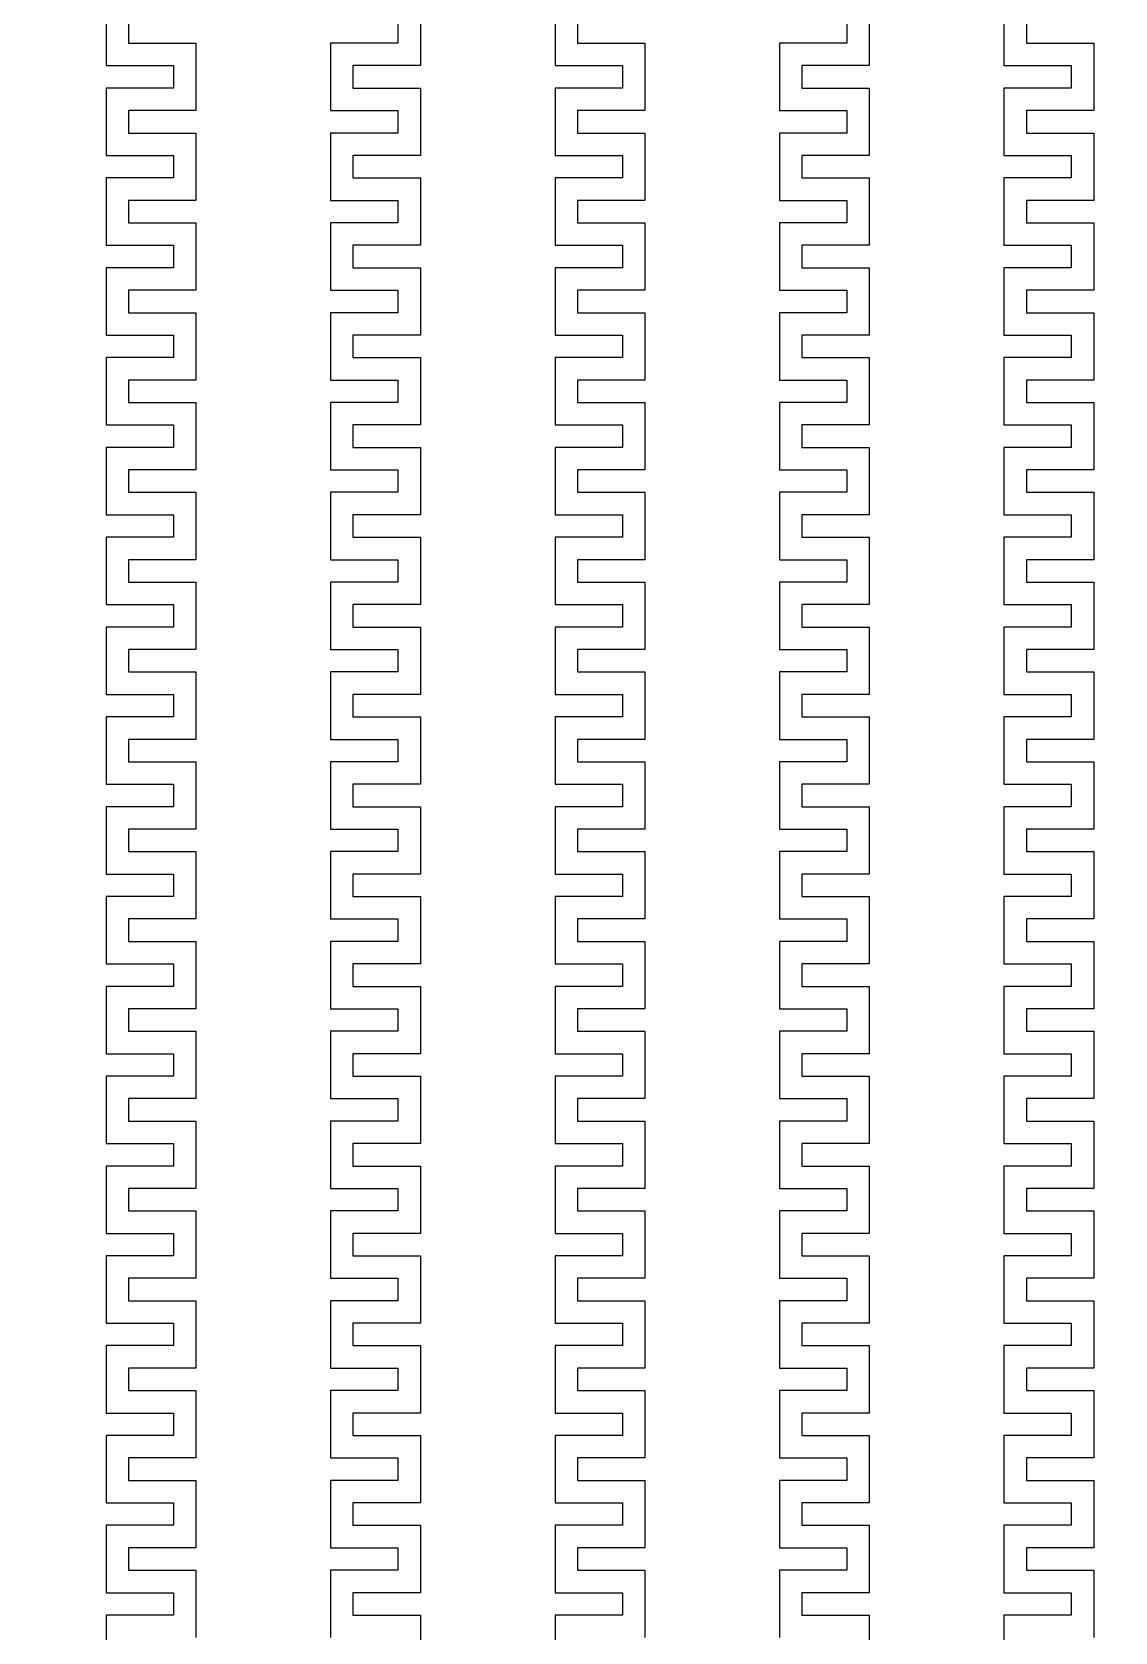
# Model space of a CAD drawing. Extents: x 4629 to 54629, y 4377 to 54377.
# Drawn here: x 23602 to 24808, y 23571 to 25352 of the extents above; entities that cross this region are included whole.
import ezdxf

# ---------------------------------------------------------------- set-up
doc = ezdxf.new("R2010")
doc.units = 13
doc.layers.add('CLEAR', color=140, linetype='Continuous')
doc.layers.add('OPAQUE', color=10, linetype='Continuous')

msp = doc.modelspace()

# ---------------------------------------------------------------- linework, layer by layer
at = {"layer": 'CLEAR'}
for p, q in [((23684.1, 25389.9), (23684.1, 25314.9)), ((24034.1, 25389.9), (24034.1, 25314.9)), ((24184.1, 25389.9), (24184.1, 25314.9)), ((24534.1, 25389.9), (24534.1, 25314.9)), ((24684.1, 25389.9), (24684.1, 25314.9)), ((23709.1, 25364.9), (23709.1, 25339.9)), ((24009.1, 25364.9), (24009.1, 25339.9)), ((24209.1, 25364.9), (24209.1, 25339.9)), ((24509.1, 25364.9), (24509.1, 25339.9)), ((24709.1, 25364.9), (24709.1, 25339.9)), ((23709.1, 25339.9), (23784.1, 25339.9)), ((23784.1, 25339.9), (23784.1, 25264.9)), ((24009.1, 25339.9), (23934.1, 25339.9)), ((23934.1, 25339.9), (23934.1, 25264.9)), ((24209.1, 25339.9), (24284.1, 25339.9)), ((24284.1, 25339.9), (24284.1, 25264.9)), ((24509.1, 25339.9), (24434.1, 25339.9)), ((24434.1, 25339.9), (24434.1, 25264.9)), ((24709.1, 25339.9), (24784.1, 25339.9)), ((24784.1, 25339.9), (24784.1, 25264.9)), ((23684.1, 25314.9), (23759.1, 25314.9)), ((23759.1, 25314.9), (23759.1, 25289.9)), ((24034.1, 25314.9), (23959.1, 25314.9)), ((23959.1, 25314.9), (23959.1, 25289.9)), ((24184.1, 25314.9), (24259.1, 25314.9)), ((24259.1, 25314.9), (24259.1, 25289.9)), ((24534.1, 25314.9), (24459.1, 25314.9)), ((24459.1, 25314.9), (24459.1, 25289.9)), ((24684.1, 25314.9), (24759.1, 25314.9)), ((24759.1, 25314.9), (24759.1, 25289.9)), ((23759.1, 25289.9), (23684.1, 25289.9)), ((23684.1, 25289.9), (23684.1, 25214.9)), ((23959.1, 25289.9), (24034.1, 25289.9)), ((24034.1, 25289.9), (24034.1, 25214.9)), ((24259.1, 25289.9), (24184.1, 25289.9)), ((24184.1, 25289.9), (24184.1, 25214.9)), ((24459.1, 25289.9), (24534.1, 25289.9)), ((24534.1, 25289.9), (24534.1, 25214.9)), ((24759.1, 25289.9), (24684.1, 25289.9)), ((24684.1, 25289.9), (24684.1, 25214.9)), ((23784.1, 25264.9), (23709.1, 25264.9)), ((23709.1, 25264.9), (23709.1, 25239.9)), ((23934.1, 25264.9), (24009.1, 25264.9)), ((24009.1, 25264.9), (24009.1, 25239.9)), ((24284.1, 25264.9), (24209.1, 25264.9)), ((24209.1, 25264.9), (24209.1, 25239.9)), ((24434.1, 25264.9), (24509.1, 25264.9)), ((24509.1, 25264.9), (24509.1, 25239.9)), ((24784.1, 25264.9), (24709.1, 25264.9)), ((24709.1, 25264.9), (24709.1, 25239.9)), ((23709.1, 25239.9), (23784.1, 25239.9)), ((23784.1, 25239.9), (23784.1, 25164.9)), ((24009.1, 25239.9), (23934.1, 25239.9)), ((23934.1, 25239.9), (23934.1, 25164.9)), ((24209.1, 25239.9), (24284.1, 25239.9)), ((24284.1, 25239.9), (24284.1, 25164.9)), ((24509.1, 25239.9), (24434.1, 25239.9)), ((24434.1, 25239.9), (24434.1, 25164.9)), ((24709.1, 25239.9), (24784.1, 25239.9)), ((24784.1, 25239.9), (24784.1, 25164.9)), ((23684.1, 25214.9), (23759.1, 25214.9)), ((23759.1, 25214.9), (23759.1, 25189.9)), ((24034.1, 25214.9), (23959.1, 25214.9)), ((23959.1, 25214.9), (23959.1, 25189.9)), ((24184.1, 25214.9), (24259.1, 25214.9)), ((24259.1, 25214.9), (24259.1, 25189.9)), ((24534.1, 25214.9), (24459.1, 25214.9)), ((24459.1, 25214.9), (24459.1, 25189.9)), ((24684.1, 25214.9), (24759.1, 25214.9)), ((24759.1, 25214.9), (24759.1, 25189.9)), ((23759.1, 25189.9), (23684.1, 25189.9)), ((23684.1, 25189.9), (23684.1, 25114.9)), ((23959.1, 25189.9), (24034.1, 25189.9)), ((24034.1, 25189.9), (24034.1, 25114.9)), ((24259.1, 25189.9), (24184.1, 25189.9)), ((24184.1, 25189.9), (24184.1, 25114.9)), ((24459.1, 25189.9), (24534.1, 25189.9)), ((24534.1, 25189.9), (24534.1, 25114.9)), ((24759.1, 25189.9), (24684.1, 25189.9)), ((24684.1, 25189.9), (24684.1, 25114.9)), ((23784.1, 25164.9), (23709.1, 25164.9)), ((23709.1, 25164.9), (23709.1, 25139.9)), ((23934.1, 25164.9), (24009.1, 25164.9)), ((24009.1, 25164.9), (24009.1, 25139.9)), ((24284.1, 25164.9), (24209.1, 25164.9)), ((24209.1, 25164.9), (24209.1, 25139.9)), ((24434.1, 25164.9), (24509.1, 25164.9)), ((24509.1, 25164.9), (24509.1, 25139.9)), ((24784.1, 25164.9), (24709.1, 25164.9)), ((24709.1, 25164.9), (24709.1, 25139.9)), ((23709.1, 25139.9), (23784.1, 25139.9)), ((23784.1, 25139.9), (23784.1, 25064.9)), ((24009.1, 25139.9), (23934.1, 25139.9)), ((23934.1, 25139.9), (23934.1, 25064.9)), ((24209.1, 25139.9), (24284.1, 25139.9)), ((24284.1, 25139.9), (24284.1, 25064.9)), ((24509.1, 25139.9), (24434.1, 25139.9)), ((24434.1, 25139.9), (24434.1, 25064.9)), ((24709.1, 25139.9), (24784.1, 25139.9)), ((24784.1, 25139.9), (24784.1, 25064.9)), ((23684.1, 25114.9), (23759.1, 25114.9)), ((23759.1, 25114.9), (23759.1, 25089.9)), ((24034.1, 25114.9), (23959.1, 25114.9)), ((23959.1, 25114.9), (23959.1, 25089.9)), ((24184.1, 25114.9), (24259.1, 25114.9)), ((24259.1, 25114.9), (24259.1, 25089.9)), ((24534.1, 25114.9), (24459.1, 25114.9)), ((24459.1, 25114.9), (24459.1, 25089.9)), ((24684.1, 25114.9), (24759.1, 25114.9)), ((24759.1, 25114.9), (24759.1, 25089.9)), ((23759.1, 25089.9), (23684.1, 25089.9)), ((23684.1, 25089.9), (23684.1, 25014.9)), ((23959.1, 25089.9), (24034.1, 25089.9)), ((24034.1, 25089.9), (24034.1, 25014.9)), ((24259.1, 25089.9), (24184.1, 25089.9)), ((24184.1, 25089.9), (24184.1, 25014.9)), ((24459.1, 25089.9), (24534.1, 25089.9)), ((24534.1, 25089.9), (24534.1, 25014.9)), ((24759.1, 25089.9), (24684.1, 25089.9)), ((24684.1, 25089.9), (24684.1, 25014.9)), ((23784.1, 25064.9), (23709.1, 25064.9)), ((23709.1, 25064.9), (23709.1, 25039.9)), ((23934.1, 25064.9), (24009.1, 25064.9)), ((24009.1, 25064.9), (24009.1, 25039.9)), ((24284.1, 25064.9), (24209.1, 25064.9)), ((24209.1, 25064.9), (24209.1, 25039.9)), ((24434.1, 25064.9), (24509.1, 25064.9)), ((24509.1, 25064.9), (24509.1, 25039.9)), ((24784.1, 25064.9), (24709.1, 25064.9)), ((24709.1, 25064.9), (24709.1, 25039.9)), ((23709.1, 25039.9), (23784.1, 25039.9)), ((23784.1, 25039.9), (23784.1, 24964.9)), ((24009.1, 25039.9), (23934.1, 25039.9)), ((23934.1, 25039.9), (23934.1, 24964.9)), ((24209.1, 25039.9), (24284.1, 25039.9)), ((24284.1, 25039.9), (24284.1, 24964.9)), ((24509.1, 25039.9), (24434.1, 25039.9)), ((24434.1, 25039.9), (24434.1, 24964.9)), ((24709.1, 25039.9), (24784.1, 25039.9)), ((24784.1, 25039.9), (24784.1, 24964.9)), ((23684.1, 25014.9), (23759.1, 25014.9)), ((23759.1, 25014.9), (23759.1, 24989.9)), ((24034.1, 25014.9), (23959.1, 25014.9)), ((23959.1, 25014.9), (23959.1, 24989.9)), ((24184.1, 25014.9), (24259.1, 25014.9)), ((24259.1, 25014.9), (24259.1, 24989.9)), ((24534.1, 25014.9), (24459.1, 25014.9)), ((24459.1, 25014.9), (24459.1, 24989.9)), ((24684.1, 25014.9), (24759.1, 25014.9)), ((24759.1, 25014.9), (24759.1, 24989.9)), ((23759.1, 24989.9), (23684.1, 24989.9)), ((23684.1, 24989.9), (23684.1, 24914.9)), ((23959.1, 24989.9), (24034.1, 24989.9)), ((24034.1, 24989.9), (24034.1, 24914.9)), ((24259.1, 24989.9), (24184.1, 24989.9)), ((24184.1, 24989.9), (24184.1, 24914.9)), ((24459.1, 24989.9), (24534.1, 24989.9)), ((24534.1, 24989.9), (24534.1, 24914.9)), ((24759.1, 24989.9), (24684.1, 24989.9)), ((24684.1, 24989.9), (24684.1, 24914.9)), ((23784.1, 24964.9), (23709.1, 24964.9)), ((23709.1, 24964.9), (23709.1, 24939.9)), ((23934.1, 24964.9), (24009.1, 24964.9)), ((24009.1, 24964.9), (24009.1, 24939.9)), ((24284.1, 24964.9), (24209.1, 24964.9)), ((24209.1, 24964.9), (24209.1, 24939.9)), ((24434.1, 24964.9), (24509.1, 24964.9)), ((24509.1, 24964.9), (24509.1, 24939.9)), ((24784.1, 24964.9), (24709.1, 24964.9)), ((24709.1, 24964.9), (24709.1, 24939.9)), ((23709.1, 24939.9), (23784.1, 24939.9)), ((23784.1, 24939.9), (23784.1, 24864.9)), ((24009.1, 24939.9), (23934.1, 24939.9)), ((23934.1, 24939.9), (23934.1, 24864.9)), ((24209.1, 24939.9), (24284.1, 24939.9)), ((24284.1, 24939.9), (24284.1, 24864.9)), ((24509.1, 24939.9), (24434.1, 24939.9)), ((24434.1, 24939.9), (24434.1, 24864.9)), ((24709.1, 24939.9), (24784.1, 24939.9)), ((24784.1, 24939.9), (24784.1, 24864.9)), ((23684.1, 24914.9), (23759.1, 24914.9)), ((23759.1, 24914.9), (23759.1, 24889.9)), ((24034.1, 24914.9), (23959.1, 24914.9)), ((23959.1, 24914.9), (23959.1, 24889.9)), ((24184.1, 24914.9), (24259.1, 24914.9)), ((24259.1, 24914.9), (24259.1, 24889.9)), ((24534.1, 24914.9), (24459.1, 24914.9)), ((24459.1, 24914.9), (24459.1, 24889.9)), ((24684.1, 24914.9), (24759.1, 24914.9)), ((24759.1, 24914.9), (24759.1, 24889.9)), ((23759.1, 24889.9), (23684.1, 24889.9)), ((23684.1, 24889.9), (23684.1, 24814.9)), ((23959.1, 24889.9), (24034.1, 24889.9)), ((24034.1, 24889.9), (24034.1, 24814.9)), ((24259.1, 24889.9), (24184.1, 24889.9)), ((24184.1, 24889.9), (24184.1, 24814.9)), ((24459.1, 24889.9), (24534.1, 24889.9)), ((24534.1, 24889.9), (24534.1, 24814.9)), ((24759.1, 24889.9), (24684.1, 24889.9)), ((24684.1, 24889.9), (24684.1, 24814.9)), ((23784.1, 24864.9), (23709.1, 24864.9)), ((23709.1, 24864.9), (23709.1, 24839.9)), ((23934.1, 24864.9), (24009.1, 24864.9)), ((24009.1, 24864.9), (24009.1, 24839.9)), ((24284.1, 24864.9), (24209.1, 24864.9)), ((24209.1, 24864.9), (24209.1, 24839.9)), ((24434.1, 24864.9), (24509.1, 24864.9)), ((24509.1, 24864.9), (24509.1, 24839.9)), ((24784.1, 24864.9), (24709.1, 24864.9)), ((24709.1, 24864.9), (24709.1, 24839.9)), ((23709.1, 24839.9), (23784.1, 24839.9)), ((23784.1, 24839.9), (23784.1, 24764.9)), ((24009.1, 24839.9), (23934.1, 24839.9)), ((23934.1, 24839.9), (23934.1, 24764.9)), ((24209.1, 24839.9), (24284.1, 24839.9)), ((24284.1, 24839.9), (24284.1, 24764.9)), ((24509.1, 24839.9), (24434.1, 24839.9)), ((24434.1, 24839.9), (24434.1, 24764.9)), ((24709.1, 24839.9), (24784.1, 24839.9)), ((24784.1, 24839.9), (24784.1, 24764.9)), ((23684.1, 24814.9), (23759.1, 24814.9)), ((23759.1, 24814.9), (23759.1, 24789.9)), ((24034.1, 24814.9), (23959.1, 24814.9)), ((23959.1, 24814.9), (23959.1, 24789.9)), ((24184.1, 24814.9), (24259.1, 24814.9)), ((24259.1, 24814.9), (24259.1, 24789.9)), ((24534.1, 24814.9), (24459.1, 24814.9)), ((24459.1, 24814.9), (24459.1, 24789.9)), ((24684.1, 24814.9), (24759.1, 24814.9)), ((24759.1, 24814.9), (24759.1, 24789.9)), ((23759.1, 24789.9), (23684.1, 24789.9)), ((23684.1, 24789.9), (23684.1, 24714.9)), ((23959.1, 24789.9), (24034.1, 24789.9)), ((24034.1, 24789.9), (24034.1, 24714.9)), ((24259.1, 24789.9), (24184.1, 24789.9)), ((24184.1, 24789.9), (24184.1, 24714.9)), ((24459.1, 24789.9), (24534.1, 24789.9)), ((24534.1, 24789.9), (24534.1, 24714.9)), ((24759.1, 24789.9), (24684.1, 24789.9)), ((24684.1, 24789.9), (24684.1, 24714.9)), ((23784.1, 24764.9), (23709.1, 24764.9)), ((23709.1, 24764.9), (23709.1, 24739.9)), ((23934.1, 24764.9), (24009.1, 24764.9)), ((24009.1, 24764.9), (24009.1, 24739.9)), ((24284.1, 24764.9), (24209.1, 24764.9)), ((24209.1, 24764.9), (24209.1, 24739.9)), ((24434.1, 24764.9), (24509.1, 24764.9)), ((24509.1, 24764.9), (24509.1, 24739.9)), ((24784.1, 24764.9), (24709.1, 24764.9)), ((24709.1, 24764.9), (24709.1, 24739.9)), ((23709.1, 24739.9), (23784.1, 24739.9)), ((23784.1, 24739.9), (23784.1, 24664.9)), ((24009.1, 24739.9), (23934.1, 24739.9)), ((23934.1, 24739.9), (23934.1, 24664.9)), ((24209.1, 24739.9), (24284.1, 24739.9)), ((24284.1, 24739.9), (24284.1, 24664.9)), ((24509.1, 24739.9), (24434.1, 24739.9)), ((24434.1, 24739.9), (24434.1, 24664.9)), ((24709.1, 24739.9), (24784.1, 24739.9)), ((24784.1, 24739.9), (24784.1, 24664.9)), ((23684.1, 24714.9), (23759.1, 24714.9)), ((23759.1, 24714.9), (23759.1, 24689.9)), ((24034.1, 24714.9), (23959.1, 24714.9)), ((23959.1, 24714.9), (23959.1, 24689.9)), ((24184.1, 24714.9), (24259.1, 24714.9)), ((24259.1, 24714.9), (24259.1, 24689.9)), ((24534.1, 24714.9), (24459.1, 24714.9)), ((24459.1, 24714.9), (24459.1, 24689.9)), ((24684.1, 24714.9), (24759.1, 24714.9)), ((24759.1, 24714.9), (24759.1, 24689.9)), ((23759.1, 24689.9), (23684.1, 24689.9)), ((23684.1, 24689.9), (23684.1, 24614.9)), ((23959.1, 24689.9), (24034.1, 24689.9)), ((24034.1, 24689.9), (24034.1, 24614.9)), ((24259.1, 24689.9), (24184.1, 24689.9)), ((24184.1, 24689.9), (24184.1, 24614.9)), ((24459.1, 24689.9), (24534.1, 24689.9)), ((24534.1, 24689.9), (24534.1, 24614.9)), ((24759.1, 24689.9), (24684.1, 24689.9)), ((24684.1, 24689.9), (24684.1, 24614.9)), ((23784.1, 24664.9), (23709.1, 24664.9)), ((23709.1, 24664.9), (23709.1, 24639.9)), ((23934.1, 24664.9), (24009.1, 24664.9)), ((24009.1, 24664.9), (24009.1, 24639.9)), ((24284.1, 24664.9), (24209.1, 24664.9)), ((24209.1, 24664.9), (24209.1, 24639.9)), ((24434.1, 24664.9), (24509.1, 24664.9)), ((24509.1, 24664.9), (24509.1, 24639.9)), ((24784.1, 24664.9), (24709.1, 24664.9)), ((24709.1, 24664.9), (24709.1, 24639.9)), ((23709.1, 24639.9), (23784.1, 24639.9)), ((23784.1, 24639.9), (23784.1, 24564.9)), ((24009.1, 24639.9), (23934.1, 24639.9)), ((23934.1, 24639.9), (23934.1, 24564.9)), ((24209.1, 24639.9), (24284.1, 24639.9)), ((24284.1, 24639.9), (24284.1, 24564.9)), ((24509.1, 24639.9), (24434.1, 24639.9)), ((24434.1, 24639.9), (24434.1, 24564.9)), ((24709.1, 24639.9), (24784.1, 24639.9)), ((24784.1, 24639.9), (24784.1, 24564.9)), ((23684.1, 24614.9), (23759.1, 24614.9)), ((23759.1, 24614.9), (23759.1, 24589.9)), ((24034.1, 24614.9), (23959.1, 24614.9)), ((23959.1, 24614.9), (23959.1, 24589.9)), ((24184.1, 24614.9), (24259.1, 24614.9)), ((24259.1, 24614.9), (24259.1, 24589.9)), ((24534.1, 24614.9), (24459.1, 24614.9)), ((24459.1, 24614.9), (24459.1, 24589.9)), ((24684.1, 24614.9), (24759.1, 24614.9)), ((24759.1, 24614.9), (24759.1, 24589.9)), ((23759.1, 24589.9), (23684.1, 24589.9)), ((23684.1, 24589.9), (23684.1, 24514.9)), ((23959.1, 24589.9), (24034.1, 24589.9)), ((24034.1, 24589.9), (24034.1, 24514.9)), ((24259.1, 24589.9), (24184.1, 24589.9)), ((24184.1, 24589.9), (24184.1, 24514.9)), ((24459.1, 24589.9), (24534.1, 24589.9)), ((24534.1, 24589.9), (24534.1, 24514.9)), ((24759.1, 24589.9), (24684.1, 24589.9)), ((24684.1, 24589.9), (24684.1, 24514.9)), ((23784.1, 24564.9), (23709.1, 24564.9)), ((23709.1, 24564.9), (23709.1, 24539.9)), ((23934.1, 24564.9), (24009.1, 24564.9)), ((24009.1, 24564.9), (24009.1, 24539.9)), ((24284.1, 24564.9), (24209.1, 24564.9)), ((24209.1, 24564.9), (24209.1, 24539.9)), ((24434.1, 24564.9), (24509.1, 24564.9)), ((24509.1, 24564.9), (24509.1, 24539.9)), ((24784.1, 24564.9), (24709.1, 24564.9)), ((24709.1, 24564.9), (24709.1, 24539.9)), ((23709.1, 24539.9), (23784.1, 24539.9)), ((23784.1, 24539.9), (23784.1, 24464.9)), ((24009.1, 24539.9), (23934.1, 24539.9)), ((23934.1, 24539.9), (23934.1, 24464.9)), ((24209.1, 24539.9), (24284.1, 24539.9)), ((24284.1, 24539.9), (24284.1, 24464.9)), ((24509.1, 24539.9), (24434.1, 24539.9)), ((24434.1, 24539.9), (24434.1, 24464.9)), ((24709.1, 24539.9), (24784.1, 24539.9)), ((24784.1, 24539.9), (24784.1, 24464.9)), ((23684.1, 24514.9), (23759.1, 24514.9)), ((23759.1, 24514.9), (23759.1, 24489.9)), ((24034.1, 24514.9), (23959.1, 24514.9)), ((23959.1, 24514.9), (23959.1, 24489.9)), ((24184.1, 24514.9), (24259.1, 24514.9)), ((24259.1, 24514.9), (24259.1, 24489.9)), ((24534.1, 24514.9), (24459.1, 24514.9)), ((24459.1, 24514.9), (24459.1, 24489.9)), ((24684.1, 24514.9), (24759.1, 24514.9)), ((24759.1, 24514.9), (24759.1, 24489.9)), ((23759.1, 24489.9), (23684.1, 24489.9)), ((23684.1, 24489.9), (23684.1, 24414.9)), ((23959.1, 24489.9), (24034.1, 24489.9)), ((24034.1, 24489.9), (24034.1, 24414.9)), ((24259.1, 24489.9), (24184.1, 24489.9)), ((24184.1, 24489.9), (24184.1, 24414.9)), ((24459.1, 24489.9), (24534.1, 24489.9)), ((24534.1, 24489.9), (24534.1, 24414.9)), ((24759.1, 24489.9), (24684.1, 24489.9)), ((24684.1, 24489.9), (24684.1, 24414.9)), ((23784.1, 24464.9), (23709.1, 24464.9)), ((23709.1, 24464.9), (23709.1, 24439.9)), ((23934.1, 24464.9), (24009.1, 24464.9)), ((24009.1, 24464.9), (24009.1, 24439.9)), ((24284.1, 24464.9), (24209.1, 24464.9)), ((24209.1, 24464.9), (24209.1, 24439.9)), ((24434.1, 24464.9), (24509.1, 24464.9)), ((24509.1, 24464.9), (24509.1, 24439.9)), ((24784.1, 24464.9), (24709.1, 24464.9)), ((24709.1, 24464.9), (24709.1, 24439.9)), ((23709.1, 24439.9), (23784.1, 24439.9)), ((23784.1, 24439.9), (23784.1, 24364.9)), ((24009.1, 24439.9), (23934.1, 24439.9)), ((23934.1, 24439.9), (23934.1, 24364.9)), ((24209.1, 24439.9), (24284.1, 24439.9)), ((24284.1, 24439.9), (24284.1, 24364.9)), ((24509.1, 24439.9), (24434.1, 24439.9)), ((24434.1, 24439.9), (24434.1, 24364.9)), ((24709.1, 24439.9), (24784.1, 24439.9)), ((24784.1, 24439.9), (24784.1, 24364.9)), ((23684.1, 24414.9), (23759.1, 24414.9)), ((23759.1, 24414.9), (23759.1, 24389.9)), ((24034.1, 24414.9), (23959.1, 24414.9)), ((23959.1, 24414.9), (23959.1, 24389.9)), ((24184.1, 24414.9), (24259.1, 24414.9)), ((24259.1, 24414.9), (24259.1, 24389.9)), ((24534.1, 24414.9), (24459.1, 24414.9)), ((24459.1, 24414.9), (24459.1, 24389.9)), ((24684.1, 24414.9), (24759.1, 24414.9)), ((24759.1, 24414.9), (24759.1, 24389.9)), ((23759.1, 24389.9), (23684.1, 24389.9)), ((23684.1, 24389.9), (23684.1, 24314.9)), ((23959.1, 24389.9), (24034.1, 24389.9)), ((24034.1, 24389.9), (24034.1, 24314.9)), ((24259.1, 24389.9), (24184.1, 24389.9)), ((24184.1, 24389.9), (24184.1, 24314.9)), ((24459.1, 24389.9), (24534.1, 24389.9)), ((24534.1, 24389.9), (24534.1, 24314.9)), ((24759.1, 24389.9), (24684.1, 24389.9)), ((24684.1, 24389.9), (24684.1, 24314.9)), ((23784.1, 24364.9), (23709.1, 24364.9)), ((23709.1, 24364.9), (23709.1, 24339.9)), ((23934.1, 24364.9), (24009.1, 24364.9)), ((24009.1, 24364.9), (24009.1, 24339.9)), ((24284.1, 24364.9), (24209.1, 24364.9)), ((24209.1, 24364.9), (24209.1, 24339.9)), ((24434.1, 24364.9), (24509.1, 24364.9)), ((24509.1, 24364.9), (24509.1, 24339.9)), ((24784.1, 24364.9), (24709.1, 24364.9)), ((24709.1, 24364.9), (24709.1, 24339.9)), ((23709.1, 24339.9), (23784.1, 24339.9)), ((23784.1, 24339.9), (23784.1, 24264.9)), ((24009.1, 24339.9), (23934.1, 24339.9)), ((23934.1, 24339.9), (23934.1, 24264.9)), ((24209.1, 24339.9), (24284.1, 24339.9)), ((24284.1, 24339.9), (24284.1, 24264.9)), ((24509.1, 24339.9), (24434.1, 24339.9)), ((24434.1, 24339.9), (24434.1, 24264.9)), ((24709.1, 24339.9), (24784.1, 24339.9)), ((24784.1, 24339.9), (24784.1, 24264.9)), ((23684.1, 24314.9), (23759.1, 24314.9)), ((23759.1, 24314.9), (23759.1, 24289.9)), ((24034.1, 24314.9), (23959.1, 24314.9)), ((23959.1, 24314.9), (23959.1, 24289.9)), ((24184.1, 24314.9), (24259.1, 24314.9)), ((24259.1, 24314.9), (24259.1, 24289.9)), ((24534.1, 24314.9), (24459.1, 24314.9)), ((24459.1, 24314.9), (24459.1, 24289.9)), ((24684.1, 24314.9), (24759.1, 24314.9)), ((24759.1, 24314.9), (24759.1, 24289.9)), ((23759.1, 24289.9), (23684.1, 24289.9)), ((23684.1, 24289.9), (23684.1, 24214.9)), ((23959.1, 24289.9), (24034.1, 24289.9)), ((24034.1, 24289.9), (24034.1, 24214.9)), ((24259.1, 24289.9), (24184.1, 24289.9)), ((24184.1, 24289.9), (24184.1, 24214.9)), ((24459.1, 24289.9), (24534.1, 24289.9)), ((24534.1, 24289.9), (24534.1, 24214.9)), ((24759.1, 24289.9), (24684.1, 24289.9)), ((24684.1, 24289.9), (24684.1, 24214.9)), ((23784.1, 24264.9), (23709.1, 24264.9)), ((23709.1, 24264.9), (23709.1, 24239.9)), ((23934.1, 24264.9), (24009.1, 24264.9)), ((24009.1, 24264.9), (24009.1, 24239.9)), ((24284.1, 24264.9), (24209.1, 24264.9)), ((24209.1, 24264.9), (24209.1, 24239.9)), ((24434.1, 24264.9), (24509.1, 24264.9)), ((24509.1, 24264.9), (24509.1, 24239.9)), ((24784.1, 24264.9), (24709.1, 24264.9)), ((24709.1, 24264.9), (24709.1, 24239.9)), ((23709.1, 24239.9), (23784.1, 24239.9)), ((23784.1, 24239.9), (23784.1, 24164.9)), ((24009.1, 24239.9), (23934.1, 24239.9)), ((23934.1, 24239.9), (23934.1, 24164.9)), ((24209.1, 24239.9), (24284.1, 24239.9)), ((24284.1, 24239.9), (24284.1, 24164.9)), ((24509.1, 24239.9), (24434.1, 24239.9)), ((24434.1, 24239.9), (24434.1, 24164.9)), ((24709.1, 24239.9), (24784.1, 24239.9)), ((24784.1, 24239.9), (24784.1, 24164.9)), ((23684.1, 24214.9), (23759.1, 24214.9)), ((23759.1, 24214.9), (23759.1, 24189.9)), ((24034.1, 24214.9), (23959.1, 24214.9)), ((23959.1, 24214.9), (23959.1, 24189.9)), ((24184.1, 24214.9), (24259.1, 24214.9)), ((24259.1, 24214.9), (24259.1, 24189.9)), ((24534.1, 24214.9), (24459.1, 24214.9)), ((24459.1, 24214.9), (24459.1, 24189.9)), ((24684.1, 24214.9), (24759.1, 24214.9)), ((24759.1, 24214.9), (24759.1, 24189.9)), ((23759.1, 24189.9), (23684.1, 24189.9)), ((23684.1, 24189.9), (23684.1, 24114.9)), ((23959.1, 24189.9), (24034.1, 24189.9)), ((24034.1, 24189.9), (24034.1, 24114.9)), ((24259.1, 24189.9), (24184.1, 24189.9)), ((24184.1, 24189.9), (24184.1, 24114.9)), ((24459.1, 24189.9), (24534.1, 24189.9)), ((24534.1, 24189.9), (24534.1, 24114.9)), ((24759.1, 24189.9), (24684.1, 24189.9)), ((24684.1, 24189.9), (24684.1, 24114.9)), ((23784.1, 24164.9), (23709.1, 24164.9)), ((23709.1, 24164.9), (23709.1, 24139.9)), ((23934.1, 24164.9), (24009.1, 24164.9)), ((24009.1, 24164.9), (24009.1, 24139.9)), ((24284.1, 24164.9), (24209.1, 24164.9)), ((24209.1, 24164.9), (24209.1, 24139.9)), ((24434.1, 24164.9), (24509.1, 24164.9)), ((24509.1, 24164.9), (24509.1, 24139.9)), ((24784.1, 24164.9), (24709.1, 24164.9)), ((24709.1, 24164.9), (24709.1, 24139.9)), ((23709.1, 24139.9), (23784.1, 24139.9)), ((23784.1, 24139.9), (23784.1, 24064.9)), ((24009.1, 24139.9), (23934.1, 24139.9)), ((23934.1, 24139.9), (23934.1, 24064.9)), ((24209.1, 24139.9), (24284.1, 24139.9)), ((24284.1, 24139.9), (24284.1, 24064.9)), ((24509.1, 24139.9), (24434.1, 24139.9)), ((24434.1, 24139.9), (24434.1, 24064.9)), ((24709.1, 24139.9), (24784.1, 24139.9)), ((24784.1, 24139.9), (24784.1, 24064.9)), ((23684.1, 24114.9), (23759.1, 24114.9)), ((23759.1, 24114.9), (23759.1, 24089.9)), ((24034.1, 24114.9), (23959.1, 24114.9)), ((23959.1, 24114.9), (23959.1, 24089.9)), ((24184.1, 24114.9), (24259.1, 24114.9)), ((24259.1, 24114.9), (24259.1, 24089.9)), ((24534.1, 24114.9), (24459.1, 24114.9)), ((24459.1, 24114.9), (24459.1, 24089.9)), ((24684.1, 24114.9), (24759.1, 24114.9)), ((24759.1, 24114.9), (24759.1, 24089.9)), ((23759.1, 24089.9), (23684.1, 24089.9)), ((23684.1, 24089.9), (23684.1, 24014.9)), ((23959.1, 24089.9), (24034.1, 24089.9)), ((24034.1, 24089.9), (24034.1, 24014.9)), ((24259.1, 24089.9), (24184.1, 24089.9)), ((24184.1, 24089.9), (24184.1, 24014.9)), ((24459.1, 24089.9), (24534.1, 24089.9)), ((24534.1, 24089.9), (24534.1, 24014.9)), ((24759.1, 24089.9), (24684.1, 24089.9)), ((24684.1, 24089.9), (24684.1, 24014.9)), ((23784.1, 24064.9), (23709.1, 24064.9)), ((23709.1, 24064.9), (23709.1, 24039.9)), ((23934.1, 24064.9), (24009.1, 24064.9)), ((24009.1, 24064.9), (24009.1, 24039.9)), ((24284.1, 24064.9), (24209.1, 24064.9)), ((24209.1, 24064.9), (24209.1, 24039.9)), ((24434.1, 24064.9), (24509.1, 24064.9)), ((24509.1, 24064.9), (24509.1, 24039.9)), ((24784.1, 24064.9), (24709.1, 24064.9)), ((24709.1, 24064.9), (24709.1, 24039.9)), ((23709.1, 24039.9), (23784.1, 24039.9)), ((23784.1, 24039.9), (23784.1, 23964.9)), ((24009.1, 24039.9), (23934.1, 24039.9)), ((23934.1, 24039.9), (23934.1, 23964.9)), ((24209.1, 24039.9), (24284.1, 24039.9)), ((24284.1, 24039.9), (24284.1, 23964.9)), ((24509.1, 24039.9), (24434.1, 24039.9)), ((24434.1, 24039.9), (24434.1, 23964.9)), ((24709.1, 24039.9), (24784.1, 24039.9)), ((24784.1, 24039.9), (24784.1, 23964.9)), ((23684.1, 24014.9), (23759.1, 24014.9)), ((23759.1, 24014.9), (23759.1, 23989.9)), ((24034.1, 24014.9), (23959.1, 24014.9)), ((23959.1, 24014.9), (23959.1, 23989.9)), ((24184.1, 24014.9), (24259.1, 24014.9)), ((24259.1, 24014.9), (24259.1, 23989.9)), ((24534.1, 24014.9), (24459.1, 24014.9)), ((24459.1, 24014.9), (24459.1, 23989.9)), ((24684.1, 24014.9), (24759.1, 24014.9)), ((24759.1, 24014.9), (24759.1, 23989.9)), ((23759.1, 23989.9), (23684.1, 23989.9)), ((23684.1, 23989.9), (23684.1, 23914.9)), ((23959.1, 23989.9), (24034.1, 23989.9)), ((24034.1, 23989.9), (24034.1, 23914.9)), ((24259.1, 23989.9), (24184.1, 23989.9)), ((24184.1, 23989.9), (24184.1, 23914.9)), ((24459.1, 23989.9), (24534.1, 23989.9)), ((24534.1, 23989.9), (24534.1, 23914.9)), ((24759.1, 23989.9), (24684.1, 23989.9)), ((24684.1, 23989.9), (24684.1, 23914.9)), ((23784.1, 23964.9), (23709.1, 23964.9)), ((23709.1, 23964.9), (23709.1, 23939.9)), ((23934.1, 23964.9), (24009.1, 23964.9)), ((24009.1, 23964.9), (24009.1, 23939.9)), ((24284.1, 23964.9), (24209.1, 23964.9)), ((24209.1, 23964.9), (24209.1, 23939.9)), ((24434.1, 23964.9), (24509.1, 23964.9)), ((24509.1, 23964.9), (24509.1, 23939.9)), ((24784.1, 23964.9), (24709.1, 23964.9)), ((24709.1, 23964.9), (24709.1, 23939.9)), ((23709.1, 23939.9), (23784.1, 23939.9)), ((23784.1, 23939.9), (23784.1, 23864.9)), ((24009.1, 23939.9), (23934.1, 23939.9)), ((23934.1, 23939.9), (23934.1, 23864.9)), ((24209.1, 23939.9), (24284.1, 23939.9)), ((24284.1, 23939.9), (24284.1, 23864.9)), ((24509.1, 23939.9), (24434.1, 23939.9)), ((24434.1, 23939.9), (24434.1, 23864.9)), ((24709.1, 23939.9), (24784.1, 23939.9)), ((24784.1, 23939.9), (24784.1, 23864.9)), ((23684.1, 23914.9), (23759.1, 23914.9)), ((23759.1, 23914.9), (23759.1, 23889.9)), ((24034.1, 23914.9), (23959.1, 23914.9)), ((23959.1, 23914.9), (23959.1, 23889.9)), ((24184.1, 23914.9), (24259.1, 23914.9)), ((24259.1, 23914.9), (24259.1, 23889.9)), ((24534.1, 23914.9), (24459.1, 23914.9)), ((24459.1, 23914.9), (24459.1, 23889.9)), ((24684.1, 23914.9), (24759.1, 23914.9)), ((24759.1, 23914.9), (24759.1, 23889.9)), ((23759.1, 23889.9), (23684.1, 23889.9)), ((23684.1, 23889.9), (23684.1, 23814.9)), ((23959.1, 23889.9), (24034.1, 23889.9)), ((24034.1, 23889.9), (24034.1, 23814.9)), ((24259.1, 23889.9), (24184.1, 23889.9)), ((24184.1, 23889.9), (24184.1, 23814.9)), ((24459.1, 23889.9), (24534.1, 23889.9)), ((24534.1, 23889.9), (24534.1, 23814.9)), ((24759.1, 23889.9), (24684.1, 23889.9)), ((24684.1, 23889.9), (24684.1, 23814.9)), ((23784.1, 23864.9), (23709.1, 23864.9)), ((23709.1, 23864.9), (23709.1, 23839.9)), ((23934.1, 23864.9), (24009.1, 23864.9)), ((24009.1, 23864.9), (24009.1, 23839.9)), ((24284.1, 23864.9), (24209.1, 23864.9)), ((24209.1, 23864.9), (24209.1, 23839.9)), ((24434.1, 23864.9), (24509.1, 23864.9)), ((24509.1, 23864.9), (24509.1, 23839.9)), ((24784.1, 23864.9), (24709.1, 23864.9)), ((24709.1, 23864.9), (24709.1, 23839.9)), ((23709.1, 23839.9), (23784.1, 23839.9)), ((23784.1, 23839.9), (23784.1, 23764.9)), ((24009.1, 23839.9), (23934.1, 23839.9)), ((23934.1, 23839.9), (23934.1, 23764.9)), ((24209.1, 23839.9), (24284.1, 23839.9)), ((24284.1, 23839.9), (24284.1, 23764.9)), ((24509.1, 23839.9), (24434.1, 23839.9)), ((24434.1, 23839.9), (24434.1, 23764.9)), ((24709.1, 23839.9), (24784.1, 23839.9)), ((24784.1, 23839.9), (24784.1, 23764.9)), ((23684.1, 23814.9), (23759.1, 23814.9)), ((23759.1, 23814.9), (23759.1, 23789.9)), ((24034.1, 23814.9), (23959.1, 23814.9)), ((23959.1, 23814.9), (23959.1, 23789.9)), ((24184.1, 23814.9), (24259.1, 23814.9)), ((24259.1, 23814.9), (24259.1, 23789.9)), ((24534.1, 23814.9), (24459.1, 23814.9)), ((24459.1, 23814.9), (24459.1, 23789.9)), ((24684.1, 23814.9), (24759.1, 23814.9)), ((24759.1, 23814.9), (24759.1, 23789.9)), ((23759.1, 23789.9), (23684.1, 23789.9)), ((23684.1, 23789.9), (23684.1, 23714.9)), ((23959.1, 23789.9), (24034.1, 23789.9)), ((24034.1, 23789.9), (24034.1, 23714.9)), ((24259.1, 23789.9), (24184.1, 23789.9)), ((24184.1, 23789.9), (24184.1, 23714.9)), ((24459.1, 23789.9), (24534.1, 23789.9)), ((24534.1, 23789.9), (24534.1, 23714.9)), ((24759.1, 23789.9), (24684.1, 23789.9)), ((24684.1, 23789.9), (24684.1, 23714.9)), ((23784.1, 23764.9), (23709.1, 23764.9)), ((23709.1, 23764.9), (23709.1, 23739.9)), ((23934.1, 23764.9), (24009.1, 23764.9)), ((24009.1, 23764.9), (24009.1, 23739.9)), ((24284.1, 23764.9), (24209.1, 23764.9)), ((24209.1, 23764.9), (24209.1, 23739.9)), ((24434.1, 23764.9), (24509.1, 23764.9)), ((24509.1, 23764.9), (24509.1, 23739.9)), ((24784.1, 23764.9), (24709.1, 23764.9)), ((24709.1, 23764.9), (24709.1, 23739.9)), ((23709.1, 23739.9), (23784.1, 23739.9)), ((23784.1, 23739.9), (23784.1, 23664.9)), ((24009.1, 23739.9), (23934.1, 23739.9)), ((23934.1, 23739.9), (23934.1, 23664.9)), ((24209.1, 23739.9), (24284.1, 23739.9)), ((24284.1, 23739.9), (24284.1, 23664.9)), ((24509.1, 23739.9), (24434.1, 23739.9)), ((24434.1, 23739.9), (24434.1, 23664.9)), ((24709.1, 23739.9), (24784.1, 23739.9)), ((24784.1, 23739.9), (24784.1, 23664.9)), ((23684.1, 23714.9), (23759.1, 23714.9)), ((23759.1, 23714.9), (23759.1, 23689.9)), ((24034.1, 23714.9), (23959.1, 23714.9)), ((23959.1, 23714.9), (23959.1, 23689.9)), ((24184.1, 23714.9), (24259.1, 23714.9)), ((24259.1, 23714.9), (24259.1, 23689.9)), ((24534.1, 23714.9), (24459.1, 23714.9)), ((24459.1, 23714.9), (24459.1, 23689.9)), ((24684.1, 23714.9), (24759.1, 23714.9)), ((24759.1, 23714.9), (24759.1, 23689.9)), ((23759.1, 23689.9), (23684.1, 23689.9)), ((23684.1, 23689.9), (23684.1, 23614.9)), ((23959.1, 23689.9), (24034.1, 23689.9)), ((24034.1, 23689.9), (24034.1, 23614.9)), ((24259.1, 23689.9), (24184.1, 23689.9)), ((24184.1, 23689.9), (24184.1, 23614.9)), ((24459.1, 23689.9), (24534.1, 23689.9)), ((24534.1, 23689.9), (24534.1, 23614.9)), ((24759.1, 23689.9), (24684.1, 23689.9)), ((24684.1, 23689.9), (24684.1, 23614.9)), ((23784.1, 23664.9), (23709.1, 23664.9)), ((23709.1, 23664.9), (23709.1, 23639.9)), ((23934.1, 23664.9), (24009.1, 23664.9)), ((24009.1, 23664.9), (24009.1, 23639.9)), ((24284.1, 23664.9), (24209.1, 23664.9)), ((24209.1, 23664.9), (24209.1, 23639.9)), ((24434.1, 23664.9), (24509.1, 23664.9)), ((24509.1, 23664.9), (24509.1, 23639.9)), ((24784.1, 23664.9), (24709.1, 23664.9)), ((24709.1, 23664.9), (24709.1, 23639.9)), ((23709.1, 23639.9), (23784.1, 23639.9)), ((23784.1, 23639.9), (23784.1, 23564.9)), ((24009.1, 23639.9), (23934.1, 23639.9)), ((23934.1, 23639.9), (23934.1, 23564.9)), ((24209.1, 23639.9), (24284.1, 23639.9)), ((24284.1, 23639.9), (24284.1, 23564.9)), ((24509.1, 23639.9), (24434.1, 23639.9)), ((24434.1, 23639.9), (24434.1, 23564.9)), ((24709.1, 23639.9), (24784.1, 23639.9)), ((24784.1, 23639.9), (24784.1, 23564.9)), ((23684.1, 23614.9), (23759.1, 23614.9)), ((23759.1, 23614.9), (23759.1, 23589.9)), ((24034.1, 23614.9), (23959.1, 23614.9)), ((23959.1, 23614.9), (23959.1, 23589.9)), ((24184.1, 23614.9), (24259.1, 23614.9)), ((24259.1, 23614.9), (24259.1, 23589.9)), ((24534.1, 23614.9), (24459.1, 23614.9)), ((24459.1, 23614.9), (24459.1, 23589.9)), ((24684.1, 23614.9), (24759.1, 23614.9)), ((24759.1, 23614.9), (24759.1, 23589.9)), ((23759.1, 23589.9), (23684.1, 23589.9)), ((23684.1, 23589.9), (23684.1, 23514.9)), ((23959.1, 23589.9), (24034.1, 23589.9)), ((24034.1, 23589.9), (24034.1, 23514.9)), ((24259.1, 23589.9), (24184.1, 23589.9)), ((24184.1, 23589.9), (24184.1, 23514.9)), ((24459.1, 23589.9), (24534.1, 23589.9)), ((24534.1, 23589.9), (24534.1, 23514.9)), ((24759.1, 23589.9), (24684.1, 23589.9)), ((24684.1, 23589.9), (24684.1, 23514.9))]:
    msp.add_line(p, q, dxfattribs=at)
at = {"layer": 'OPAQUE'}
msp.add_circle((29629.1, 29377.4), 25000, dxfattribs=at)

doc.saveas('drawing.dxf')
